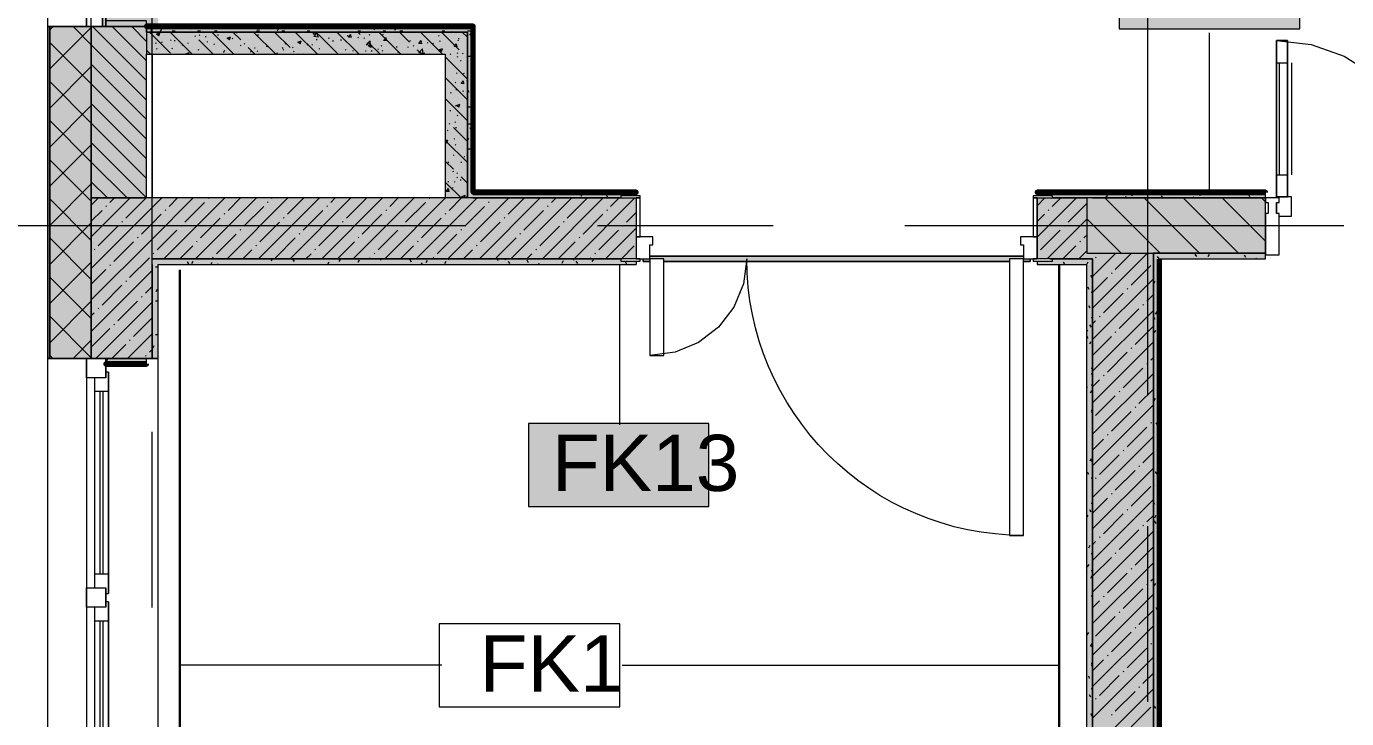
# Model space of a CAD drawing. Header units: millimetres. Extents: x -3817 to 677485, y -22715 to 103890.
# Drawn here: x 326948 to 331722, y 7937 to 10439 of the extents above; entities that cross this region are included whole.
import ezdxf

# ---------------------------------------------------------------- set-up
doc = ezdxf.new("R2010")
doc.units = ezdxf.units.MM
doc.layers.add('PDF _Геометрия', color=7, linetype='Continuous', true_color=0x1d1d1d)
doc.layers.add('PDF _Сплошная заливка', color=7, linetype='Continuous', true_color=0xffffff)
doc.layers.add('PDF _Текст', color=7, linetype='Continuous')
doc.styles.add('PDF GOST-Common', font='arial.ttf')

msp = doc.modelspace()

# ---------------------------------------------------------------- hatches: boundary and pattern name
at = {"layer": 'PDF _Сплошная заливка', "transparency": 33554559}
h = msp.add_hatch(color=256, dxfattribs=at)
h.paths.add_polyline_path([(327182.9, 1819), (327182.9, 7139), (327032.9, 7139), (327032.9, 1819)], flags=0)
h.paths.add_polyline_path([(327032.9, 9239), (327182.9, 9239), (327182.9, 10439), (327032.9, 10439), (327032.9, 9751.2)], flags=0)
h.paths.add_polyline_path([(327182.9, 12539), (327182.9, 13439), (327032.9, 13439), (327032.9, 12539)], flags=0)
h.paths.add_polyline_path([(327032.9, 15039), (327182.9, 15039), (327182.9, 17269), (327032.9, 17269), (327032.9, 16342.1)], flags=0)
h = msp.add_hatch(color=256, dxfattribs=at)
h.paths.add_polyline_path([(327382.9, 9819), (327382.9, 10439), (327182.9, 10439), (327182.9, 9819)], flags=0)
h.paths.add_polyline_path([(327382.9, 12539), (327382.9, 12819), (327182.9, 12819), (327182.9, 12539)], flags=0)
h.paths.add_polyline_path([(327382.9, 13319), (327382.9, 13439), (327182.9, 13439), (327182.9, 13319), (327240, 13319)], flags=0)
h.paths.add_polyline_path([(327182.9, 15039), (327382.9, 15039), (327382.9, 16619), (327182.9, 16619), (327182.9, 16342.1)], flags=0)
h = msp.add_hatch(color=256, dxfattribs=at)
h.paths.add_polyline_path([(327422.9, 10419), (327422.9, 10439), (327382.9, 10439), (327382.9, 10419)], flags=0)
h.paths.add_polyline_path([(327382.9, 12539), (327422.9, 12539), (327422.9, 12819), (327382.9, 12819), (327382.9, 12575.9)], flags=0)
at = {"layer": 'PDF _Сплошная заливка', "true_color": 0xeae6de, "transparency": 33554559}
msp.add_hatch(color=254, dxfattribs=at).paths.add_polyline_path([(327234.9, 10439), (327234.9, 10460), (327382.9, 10459), (327382.9, 10440), (327423.9, 10440), (327422.9, 12539), (327382.9, 12539), (327382.9, 12518), (327234.9, 12519), (327234.9, 12539), (327223.9, 12539), (327223.9, 12469), (327234.9, 12469), (327234.9, 12489), (327244.9, 12489), (327244.9, 11689), (327234.9, 11689), (327234.9, 11709), (327223.9, 11709), (327223.9, 11639), (327234.9, 11639), (327234.9, 11659), (327244.9, 11659), (327244.9, 10489), (327234.9, 10489), (327234.9, 10509), (327223.9, 10509), (327223.9, 10439)])
at = {"layer": 'PDF _Сплошная заливка', "transparency": 33554559}
for points in [[(328542.9, 10339), (328542.9, 10419), (327382.9, 10419), (327382.9, 10339), (328462.9, 10339)], [(328562.9, 10419), (328562.9, 10439), (327422.9, 10439), (327422.9, 10419), (328542.9, 10419)], [(330829.2, 1819), (331022.9, 1819), (331022.9, 9619), (330802.9, 9619), (330802.9, 1819), (330822.9, 1819)], [(330782.9, 2236.8), (330802.9, 2236.8), (330802.9, 9579), (330782.9, 9578), (330782.9, 3160.3)]]:
    msp.add_hatch(color=256, dxfattribs=at).paths.add_polyline_path(points)
h = msp.add_hatch(color=256, dxfattribs=at)
h.paths.add_polyline_path([(347052.9, 9819), (347302.9, 9819), (347302.9, 9839), (342508.2, 9839), (342508.2, 9819), (346262.4, 9819)], flags=0)
h.paths.add_polyline_path([(340863.2, 9819), (340863.2, 9839), (333072.9, 9839), (333072.9, 9819), (340052.9, 9819)], flags=0)
h.paths.add_polyline_path([(331427.9, 9819), (331427.9, 9839), (330602.9, 9839), (330602.9, 9827), (330657.9, 9827), (330657.9, 9819), (331022.9, 9819)], flags=0)
h.paths.add_polyline_path([(328562.9, 9819), (329097.9, 9819), (329097.9, 9827), (329152.9, 9827), (329152.9, 9839), (328562.9, 9839)], flags=0)
h = msp.add_hatch(color=256, dxfattribs=at)
h.paths.add_polyline_path([(327182.9, 1819), (327402.9, 1819), (327402.9, 7139), (327182.9, 7139), (327182.9, 3160.3)], flags=0)
h.paths.add_polyline_path([(327402.9, 9239), (327402.9, 9819), (327182.9, 9819), (327182.9, 9239)], flags=0)
h = msp.add_hatch(color=256, dxfattribs=at)
h.paths.add_polyline_path([(329152.9, 9599), (329152.9, 9819), (327402.9, 9819), (327402.9, 9599), (329097.9, 9599)], flags=0)
h.paths.add_polyline_path([(330602.9, 9599), (330802.9, 9599), (330802.9, 9619), (330781.9, 9619), (330781.9, 9819), (330602.9, 9819), (330602.9, 9649)], flags=0)
h = msp.add_hatch(color=256, dxfattribs=at)
h.paths.add_polyline_path([(343952.9, 9619), (343952.9, 9819), (342508.2, 9819), (342508.2, 9619), (343578.4, 9619)], flags=0)
h.paths.add_polyline_path([(330802.9, 9619), (331427.9, 9619), (331427.9, 9819), (330781.9, 9819), (330781.9, 9619)], flags=0)
h.paths.add_polyline_path([(333072.9, 9619), (334952.9, 9619), (334952.9, 9819), (333072.9, 9819)], flags=0)
h.paths.add_polyline_path([(336152.9, 9619), (339452.9, 9619), (339452.9, 9819), (338752.9, 9819), (338752.9, 9749), (337952.9, 9749), (337952.9, 9819), (335552.9, 9819), (335552.9, 9619), (335952.9, 9619)], flags=0)
h.paths.add_polyline_path([(340863.2, 9619), (340863.2, 9819), (340052.9, 9819), (340052.9, 9619), (340223.3, 9619)], flags=0)
h = msp.add_hatch(color=256, dxfattribs=at)
h.paths.add_polyline_path([(330782.9, 9579), (330802.9, 9579), (330802.9, 9599), (330657.9, 9597.9), (330657.9, 9591), (330602.9, 9591), (330602.9, 9579), (330781.9, 9579)], flags=0)
h.paths.add_polyline_path([(327402.9, 9579), (329152.9, 9579), (329152.9, 9591), (329097.9, 9591), (329097.9, 9599), (327402.9, 9599)], flags=0)
at = {"layer": 'PDF _Сплошная заливка', "true_color": 0x494949, "transparency": 33554559}
h = msp.add_hatch(color=251, dxfattribs=at)
h.paths.add_polyline_path([(330502.9, 9589), (330502.9, 9599), (330552.9, 9599), (330552.9, 9609), (329202.9, 9609), (329202.9, 9599), (329252.9, 9599), (329252.9, 9589), (330158.2, 9589)], flags=0)
h.paths.add_polyline_path([(330577.9, 9589), (330577.9, 9599), (330552.9, 9599), (330552.9, 9589)], flags=0)
h.paths.add_polyline_path([(329202.9, 9589), (329202.9, 9599), (329177.9, 9599), (329177.9, 9589)], flags=0)
at = {"layer": 'PDF _Сплошная заливка', "transparency": 33554559}
h = msp.add_hatch(color=256, dxfattribs=at)
h.paths.add_polyline_path([(331427.9, 9599), (331427.9, 9619), (331022.9, 9619), (331022.9, 9599), (331042.9, 9599)], flags=0)
h.paths.add_polyline_path([(334932.9, 9599), (334932.9, 9619), (333072.9, 9619), (333072.9, 9599), (334931.9, 9599)], flags=0)
h = msp.add_hatch(color=256, dxfattribs=at)
h.paths.add_polyline_path([(327402.9, 2039), (327412.9, 2039), (327412.9, 7139), (327402.9, 7139), (327402.9, 2059)], flags=0)
h.paths.add_polyline_path([(327412.9, 9239), (327422.9, 9239), (327422.9, 9578), (327402.9, 9579), (327402.9, 9239)], flags=0)

# ---------------------------------------------------------------- linework, layer by layer
at = {"layer": 'PDF _Геометрия', "color": 9, "lineweight": 9, "true_color": 0xc0c0c0}
for points in [[(327182.9, 12539), (327024.9, 12539), (327024.9, 10439), (327182.9, 10439), (327182.9, 12539), (327024.9, 12539), (327024.9, 13439), (327182.9, 13439), (327024.9, 13439), (327024.9, 15039), (327182.9, 15039), (327024.9, 15039), (327024.9, 17277), (327029.9, 17277), (327182.9, 17277), (331352.9, 17277), (331352.9, 17272), (331352.9, 17119), (331347.9, 17119), (331344.9, 17119), (327182.9, 17119), (327182.9, 17009)], [(328562.9, 10419), (328562.9, 10439), (327422.9, 10439), (327382.9, 10439), (327182.9, 10439), (327024.9, 10439), (327024.9, 9239), (327182.9, 9239), (327402.9, 9239), (327382.9, 9239)], [(327402.9, 10339), (327402.9, 9819)], [(329152.9, 9827), (329152.9, 9839), (328562.9, 9839)], [(331427.9, 9599), (331427.9, 9619), (331427.9, 9819), (331427.9, 9839), (330602.9, 9839), (330602.9, 9827)], [(329152.9, 9819), (329152.9, 9599)], [(330602.9, 9819), (330602.9, 9599)], [(327234.9, 9239), (327182.9, 9239), (327024.9, 9239), (327024.9, 7139), (327182.9, 7139), (327024.9, 7139), (327024.9, 1819), (327024.9, 1666), (327024.9, 1661), (331022.9, 1661), (331022.9, 1819), (330802.9, 1819), (327402.9, 1819), (327182.9, 1819), (331022.9, 1819), (331022.9, 9619), (331022.9, 9599), (331022.9, 2059), (331042.9, 2059)], [(327422.9, 9578), (327422.9, 9239), (327422.9, 7139), (327422.9, 2039), (327412.9, 2039), (327402.9, 2039)], [(329152.9, 9591), (329152.9, 9579)], [(330602.9, 9591), (330602.9, 9579)], [(330782.9, 2060), (330782.9, 2236.8), (330782.9, 9578)]]:
    msp.add_lwpolyline(points, dxfattribs=at)
at = {"layer": 'PDF _Геометрия', "color": 253, "lineweight": 9, "true_color": 0xaaaaaa}
for points in [[(327164.9, 12539), (327164.9, 10439)], [(327402.9, 9449.6), (327402.9, 11037.1)], [(331002.9, 9108.7), (331002.9, 10696.2)], [(331467.9, 10308), (331507.9, 10308)], [(331477.9, 10308), (331477.9, 9903)], [(331521.9, 10308), (331521.9, 9903)], [(331467.9, 9903), (331507.9, 9903)], [(331477.9, 9753), (331522.9, 9753), (331522.9, 9823), (331467.9, 9823), (331467.9, 9820)], [(331467.9, 9803), (331467.9, 9763)], [(324847.9, 9719), (327347.9, 9719), (328536.6, 9719)], [(329012.9, 9719), (329647.9, 9719)], [(330124.1, 9719), (331711.6, 9719)], [(327164.9, 9239), (327164.9, 7139)], [(327234.9, 9169), (327234.9, 9239)], [(327214.9, 8459), (327214.9, 9119)], [(327224.9, 9119), (327224.9, 8459)], [(327402.9, 8338.4), (327402.9, 8973.4)], [(331002.9, 7997.4), (331002.9, 8632.4)], [(327234.9, 8339), (327234.9, 8409)], [(327214.9, 7259), (327214.9, 8289)], [(327224.9, 8289), (327224.9, 7259)]]:
    msp.add_lwpolyline(points, dxfattribs=at)
for points in [[(331467.9, 9823), (331467.9, 10388), (331593.6, 10373.8), (331713, 10332.1), (331820.2, 10264.7), (331909.6, 10175.3), (331976.9, 10068.1), (332018.7, 9948.7), (332032.9, 9823, -0.414212), (333032.9, 10823), (333032.9, 9823)], [(330552.9, 8599, -0.414213), (329552.9, 9599), (329541, 9508.4), (329506, 9424), (329450.4, 9351.5), (329377.9, 9295.9), (329293.5, 9260.9), (329202.9, 9249)]]:
    msp.add_lwpolyline(points, format="xyb", dxfattribs=at)
at = {"layer": 'PDF _Геометрия', "color": 7, "lineweight": 9}
for points in [[(331552.9, 10730.1), (330899.7, 10730.1), (330899.7, 10430.1), (331552.9, 10430.1)], [(327182.9, 10439), (327182.9, 9819), (327382.9, 9819), (327182.9, 9819), (327182.9, 9239), (327182.9, 9819)], [(331427.9, 9819), (331022.9, 9819)], [(329202.9, 9609), (330552.9, 9609)], [(330802.9, 9387), (330802.9, 9579), (330802.9, 9599), (330782.9, 9599), (330781.9, 9599), (330650.3, 9599), (330781.9, 9599), (330782.9, 9599), (330802.9, 9599), (330802.9, 9579), (330802.9, 9387), (330802.9, 2236.8)], [(329177.9, 9589), (329202.9, 9589)], [(329252.9, 9589), (330502.9, 9589)], [(330552.9, 9589), (330577.9, 9589)], [(329416.2, 9003.1), (328763.1, 9003.1), (328763.1, 8703.1), (329416.2, 8703.1)], [(329094.3, 8279), (328441.2, 8279), (328441.2, 7979), (329094.3, 7979)]]:
    msp.add_lwpolyline(points, close=True, dxfattribs=at)
at = {"layer": 'PDF _Геометрия', "color": 253, "lineweight": 13, "true_color": 0xaaaaaa}
for points in [[(327164.9, 10509), (327234.9, 10509), (327234.9, 10439), (327164.9, 10439)], [(329167.9, 9827), (329097.9, 9827), (329097.9, 9819), (329167.9, 9819)], [(329167.9, 9819), (329152.9, 9819), (329152.9, 9679), (329167.9, 9679)], [(330587.9, 9827), (330587.9, 9819), (330657.9, 9819), (330657.9, 9827)], [(330587.9, 9819), (330587.9, 9679), (330602.9, 9679), (330602.9, 9819)], [(329202.9, 9599), (329202.9, 9649), (329212.9, 9649), (329212.9, 9679), (329152.9, 9679), (329152.9, 9599)], [(330552.9, 9599), (330602.9, 9599), (330602.9, 9679), (330542.9, 9679), (330542.9, 9649), (330552.9, 9649)], [(329167.9, 9599), (329097.9, 9599), (329097.9, 9591), (329167.9, 9591)], [(329202.9, 9249), (329252.9, 9249), (329252.9, 9599), (329202.9, 9599)], [(330552.9, 8599), (330552.9, 9599), (330502.9, 9599), (330502.9, 8599)], [(330587.9, 9599), (330587.9, 9591), (330657.9, 9591), (330657.9, 9599)], [(327164.9, 9239), (327234.9, 9239), (327234.9, 9169), (327164.9, 9169)], [(327244.9, 8389), (327244.9, 9189), (327234.9, 9189), (327234.9, 9169), (327194.9, 9169), (327194.9, 8409), (327234.9, 8409), (327234.9, 8389)], [(327164.9, 8409), (327234.9, 8409), (327234.9, 8339), (327164.9, 8339)], [(327244.9, 7189), (327244.9, 8359), (327234.9, 8359), (327234.9, 8339), (327194.9, 8339), (327194.9, 7209), (327234.9, 7209), (327234.9, 7189)]]:
    msp.add_lwpolyline(points, close=True, dxfattribs=at)
at = {"layer": 'PDF _Геометрия', "color": 8, "lineweight": 9, "true_color": 0x808080}
msp.add_lwpolyline([(327223.9, 10439), (327223.9, 10509), (327223.9, 10439), (327234.9, 10439)], dxfattribs=at)
at = {"layer": 'PDF _Геометрия', "color": 9, "lineweight": 9, "true_color": 0xc0bcb4}
msp.add_lwpolyline([(327234.9, 10439), (327234.9, 10509)], dxfattribs=at)
at = {"layer": 'PDF _Геометрия', "color": 9, "lineweight": 9, "true_color": 0xc0c0c0}
for points in [[(327382.9, 10459), (327234.9, 10459), (327234.9, 10439), (327382.9, 10439)], [(328542.9, 9819), (328542.9, 10339), (328542.9, 10419)], [(328462.9, 9819), (327402.9, 9819), (327382.9, 9819), (327382.9, 10339), (328462.9, 10339)], [(331022.9, 9819), (330802.9, 9819)], [(327382.9, 9239), (327234.9, 9239), (327234.9, 9219), (327382.9, 9219)], [(327422.9, 9239), (327402.9, 9239)]]:
    msp.add_lwpolyline(points, close=True, dxfattribs=at)
at = {"layer": 'PDF _Геометрия', "color": 7, "lineweight": 9}
for points in [[(327029.9, 10439), (327029.9, 9239)], [(327032.9, 10439), (327032.9, 9239)], [(327382.9, 10419), (327382.9, 10439), (327382.9, 10419), (327422.9, 10419), (328542.9, 10419), (327422.9, 10419), (327382.9, 10419), (327382.9, 10339)], [(328562.9, 9840), (328562.9, 10419)], [(331226.3, 9839.5), (331226.3, 10416.2)], [(328562.9, 9819), (329097.9, 9819), (328562.9, 9819), (328542.9, 9819), (328462.9, 9819)], [(330802.9, 9819), (330657.9, 9819), (330781.9, 9819), (330781.9, 9619), (330802.9, 9619), (331022.9, 9619), (331427.9, 9619), (331022.9, 9619)], [(327402.9, 9579), (327402.9, 9239), (327402.9, 9579), (327402.9, 9599), (329097.9, 9599), (327402.9, 9599)], [(329177.9, 9589), (329177.9, 9599), (329177.9, 9589)], [(330577.9, 9589), (330577.9, 9599), (330577.9, 9589)], [(331042.9, 9599), (331427.9, 9599)], [(331042.9, 9598), (331042.9, 2059)], [(327422.9, 9579), (329152.9, 9579)], [(329094.3, 8999), (329094.3, 9578)], [(330602.9, 9579), (330650.3, 9579), (330781.9, 9579), (330782.9, 9579), (330782.9, 9578)], [(328449.8, 8130), (327502.9, 8130)], [(329102.9, 8130), (330681.9, 8130)]]:
    msp.add_lwpolyline(points, dxfattribs=at)
at = {"layer": 'PDF _Геометрия', "lineweight": 9}
for points in [[(327032.9, 10427.1), (327044.8, 10439)], [(327032.9, 10285.7), (327182.9, 10435.7)], [(327382.9, 10172.9), (327182.9, 10372.9), (327116.8, 10439)], [(327382.9, 10243.6), (327187.5, 10439)], [(327382.9, 10314.3), (327258.2, 10439)], [(327382.9, 10385), (327328.9, 10439)], [(327382.9, 10031.4), (327182.9, 10231.4), (327032.9, 10381.4)], [(327032.9, 10144.3), (327182.9, 10294.3)], [(327382.9, 10102.2), (327182.9, 10302.2)], [(327382.9, 9890), (327182.9, 10090), (327032.9, 10240)], [(327032.9, 10002.9), (327182.9, 10152.9)], [(327382.9, 9960.7), (327182.9, 10160.7)], [(327312.5, 9819), (327182.9, 9948.6), (327032.9, 10098.6)], [(327032.9, 9861.4), (327182.9, 10011.4)], [(327382.9, 9819.3), (327182.9, 10019.3)], [(327182.9, 9807.2), (327032.9, 9957.2)], [(327032.9, 9720), (327182.9, 9870)], [(327241.8, 9819), (327182.9, 9877.9)], [(327182.9, 9665.8), (327032.9, 9815.8)], [(327182.9, 9792.5), (327209.4, 9819)], [(327182.9, 9678.4), (327323.5, 9819)], [(327182.9, 9564.4), (327402.9, 9784.4), (327437.5, 9819)], [(327182.9, 9450.3), (327402.9, 9670.3), (327551.6, 9819)], [(327235.9, 9788.4), (327238.2, 9790.8)], [(327250.1, 9802.7), (327266.5, 9819)], [(327307.1, 9745.6), (327378.4, 9816.9)], [(327445.6, 9599), (327665.6, 9819)], [(327464, 9788.4), (327494.6, 9819)], [(327521, 9731.4), (327592.3, 9802.7)], [(327559.7, 9599), (327779.7, 9819)], [(327606.5, 9816.9), (327608.6, 9819)], [(327673.7, 9599), (327893.7, 9819)], [(327677.8, 9774.1), (327722.7, 9819)], [(327734.8, 9717.1), (327806.1, 9788.4)], [(327787.8, 9599), (328007.8, 9819)], [(327820.4, 9802.7), (327822.7, 9805)], [(327834.6, 9816.9), (327836.7, 9819)], [(327891.7, 9759.9), (327950.8, 9819)], [(327901.8, 9599), (328121.8, 9819)], [(328015.9, 9599), (328235.9, 9819)], [(328034.2, 9788.4), (328036.6, 9790.8)], [(328048.5, 9802.7), (328064.8, 9819)], [(328105.5, 9745.6), (328176.8, 9816.9)], [(328129.9, 9599), (328349.9, 9819)], [(328244, 9599), (328464, 9819)], [(328262.3, 9788.4), (328292.9, 9819)], [(328319.3, 9731.4), (328390.6, 9802.7)], [(328358, 9599), (328578, 9819)], [(328404.9, 9816.9), (328407, 9819)], [(328472.1, 9599), (328692.1, 9819)], [(328476.2, 9774.1), (328521, 9819)], [(328533.2, 9717.1), (328604.5, 9788.4)], [(328586.1, 9599), (328806.1, 9819)], [(328618.7, 9802.7), (328621.1, 9805)], [(328633, 9816.9), (328635.1, 9819)], [(328690, 9759.9), (328749.1, 9819)], [(328700.2, 9599), (328920.2, 9819)], [(328814.2, 9599), (329034.2, 9819)], [(328832.6, 9788.4), (328834.9, 9790.8)], [(328846.8, 9802.7), (328863.2, 9819)], [(328903.8, 9745.6), (328975.1, 9816.9)], [(328928.3, 9599), (329148.3, 9819)], [(329060.7, 9788.4), (329091.3, 9819)], [(330602.9, 9791), (330630.9, 9819)], [(330602.9, 9676.9), (330745, 9819)], [(330657.3, 9788.4), (330687.9, 9819)], [(330714.4, 9731.4), (330781.9, 9798.9)], [(331048, 9619), (330848, 9819)], [(331189.4, 9619), (330989.4, 9819)], [(331330.9, 9619), (331130.9, 9819)], [(331427.9, 9663.4), (331272.3, 9819)], [(331427.9, 9804.8), (331413.7, 9819)], [(327182.9, 9735.4), (327221.6, 9774.1)], [(327364.2, 9688.6), (327402.9, 9727.3), (327435.5, 9759.9)], [(327449.7, 9774.1), (327452.1, 9776.5)], [(327578, 9674.4), (327649.3, 9745.6)], [(327663.6, 9759.9), (327665.9, 9762.3)], [(327877.4, 9745.6), (327879.8, 9748)], [(327948.7, 9702.9), (328020, 9774.1)], [(328162.5, 9688.6), (328233.8, 9759.9)], [(328248.1, 9774.1), (328250.4, 9776.5)], [(328376.4, 9674.4), (328447.6, 9745.6)], [(328461.9, 9759.9), (328464.3, 9762.3)], [(328675.7, 9745.6), (328678.1, 9748)], [(328747, 9702.9), (328818.3, 9774.1)], [(328960.9, 9688.6), (329032.1, 9759.9)], [(329046.4, 9774.1), (329048.8, 9776.5)], [(329117.7, 9731.4), (329152.9, 9766.6)], [(330602.9, 9733.9), (330628.8, 9759.9)], [(330639, 9599), (330781.9, 9741.9)], [(330643.1, 9774.1), (330645.5, 9776.5)], [(330906.6, 9619), (330781.9, 9743.7)], [(327032.9, 9578.6), (327182.9, 9728.6)], [(327207.4, 9645.8), (327278.6, 9717.1)], [(327292.9, 9731.4), (327295.3, 9733.7)], [(327421.2, 9631.6), (327492.5, 9702.9)], [(327506.7, 9717.1), (327509.1, 9719.5)], [(327720.6, 9702.9), (327722.9, 9705.2)], [(327791.9, 9660.1), (327863.1, 9731.4)], [(327934.4, 9688.6), (327936.8, 9691)], [(328005.7, 9645.8), (328077, 9717.1)], [(328091.2, 9731.4), (328093.6, 9733.7)], [(328219.5, 9631.6), (328290.8, 9702.9)], [(328305.1, 9717.1), (328307.5, 9719.5)], [(328518.9, 9702.9), (328521.3, 9705.2)], [(328590.2, 9660.1), (328661.5, 9731.4)], [(328732.8, 9688.6), (328735.1, 9691)], [(328804, 9645.8), (328875.3, 9717.1)], [(328889.6, 9731.4), (328892, 9733.7)], [(329017.9, 9631.6), (329089.2, 9702.9)], [(329042.3, 9599), (329152.9, 9709.6)], [(329103.4, 9717.1), (329105.8, 9719.5)], [(330614.6, 9631.6), (330685.9, 9702.9)], [(330700.1, 9717.1), (330702.5, 9719.5)], [(327182.9, 9524.3), (327032.9, 9674.3)], [(327264.4, 9588.8), (327335.7, 9660.1)], [(327349.9, 9674.4), (327352.3, 9676.7)], [(327502.7, 9599), (327549.5, 9645.8)], [(327563.8, 9660.1), (327566.1, 9662.5)], [(327635, 9617.3), (327706.3, 9688.6)], [(327777.6, 9645.8), (327780, 9648.2)], [(327848.9, 9603.1), (327920.2, 9674.4)], [(328072.9, 9599), (328134, 9660.1)], [(328148.3, 9674.4), (328150.6, 9676.7)], [(328301, 9599), (328347.8, 9645.8)], [(328362.1, 9660.1), (328364.5, 9662.5)], [(328433.4, 9617.3), (328504.7, 9688.6)], [(328575.9, 9645.8), (328578.3, 9648.2)], [(328647.2, 9603.1), (328718.5, 9674.4)], [(328871.3, 9599), (328932.3, 9660.1)], [(328946.6, 9674.4), (328949, 9676.7)], [(329099.4, 9599), (329146.2, 9645.8)], [(330696, 9599), (330742.9, 9645.8)], [(330757.1, 9660.1), (330759.5, 9662.5)], [(330771.4, 9674.4), (330781.9, 9684.9)], [(327193.1, 9631.6), (327195.5, 9634)], [(327321.4, 9531.8), (327392.7, 9603.1)], [(327406.9, 9617.3), (327409.3, 9619.7)], [(327620.8, 9603.1), (327623.2, 9605.4)], [(327730.8, 9599), (327763.3, 9631.6)], [(327958.9, 9599), (327977.2, 9617.3)], [(327991.4, 9631.6), (327993.8, 9634)], [(328187, 9599), (328191, 9603.1)], [(328205.3, 9617.3), (328207.7, 9619.7)], [(328419.1, 9603.1), (328421.5, 9605.4)], [(328529.1, 9599), (328561.7, 9631.6)], [(328757.2, 9599), (328775.5, 9617.3)], [(328789.8, 9631.6), (328792.2, 9634)], [(328985.3, 9599), (328989.4, 9603.1)], [(329003.6, 9617.3), (329006, 9619.7)], [(330753.1, 9599), (330781.9, 9627.8)], [(330802.9, 9534.8), (330887.1, 9619)], [(330802.9, 9420.7), (331001.2, 9619)], [(330814.2, 9603.1), (330816.5, 9605.4)], [(330828.4, 9617.3), (330830.1, 9619)], [(330885.4, 9560.3), (330944.1, 9619)], [(327032.9, 9437.2), (327182.9, 9587.2)], [(327182.9, 9507.3), (327235.9, 9560.3)], [(327182.9, 9336.3), (327402.9, 9556.3)], [(327250.1, 9574.6), (327252.5, 9576.9)], [(330871.2, 9546), (330873.6, 9548.4)], [(330942.5, 9503.3), (331013.7, 9574.6)], [(327182.9, 9382.9), (327032.9, 9532.9)], [(327221.6, 9432), (327292.9, 9503.3)], [(327307.1, 9517.5), (327309.5, 9519.9)], [(330802.9, 9477.8), (330856.9, 9531.8)], [(330802.9, 9306.7), (331022.9, 9526.7)], [(327364.2, 9460.5), (327366.5, 9462.9)], [(327378.4, 9474.8), (327402.9, 9499.2)], [(330842.7, 9403.5), (330914, 9474.8)], [(330928.2, 9489), (330930.6, 9491.4)], [(330999.5, 9446.3), (331022.9, 9469.7)], [(327032.9, 9295.8), (327182.9, 9445.8)], [(327199.7, 9239), (327402.9, 9442.2)], [(327207.4, 9417.7), (327209.7, 9420.1)], [(327278.6, 9375), (327349.9, 9446.3)], [(330802.9, 9192.6), (331022.9, 9412.6)], [(330899.7, 9346.5), (330971, 9417.7)], [(330985.2, 9432), (330987.6, 9434.4)], [(327182.9, 9241.5), (327032.9, 9391.5)], [(327182.9, 9393.3), (327193.1, 9403.5)], [(327264.4, 9360.7), (327266.8, 9363.1)], [(327335.7, 9317.9), (327402.9, 9385.2)], [(330802.9, 9363.7), (330814.2, 9375)], [(330828.4, 9389.2), (330830.8, 9391.6)], [(327182.9, 9279.2), (327250.1, 9346.5)], [(327313.7, 9239), (327402.9, 9328.2)], [(330802.9, 9249.7), (330871.2, 9317.9)], [(330885.4, 9332.2), (330887.8, 9334.6)], [(330956.7, 9289.4), (331022.9, 9355.6)], [(327117.6, 9239), (327182.9, 9304.3)], [(327256.7, 9239), (327307.1, 9289.4)], [(327321.4, 9303.7), (327323.8, 9306.1)], [(327392.7, 9260.9), (327402.9, 9271.1)], [(330802.9, 9078.6), (331022.9, 9298.6)], [(330856.9, 9189.6), (330928.2, 9260.9)], [(330942.5, 9275.2), (330944.8, 9277.6)], [(327044, 9239), (327032.9, 9250.1)], [(327378.4, 9246.7), (327380.8, 9249)], [(330999.5, 9218.2), (331001.9, 9220.5)], [(331013.7, 9232.4), (331022.9, 9241.6)], [(330802.9, 8964.5), (331022.9, 9184.5)], [(330842.7, 9175.4), (330845, 9177.8)], [(330914, 9132.6), (330985.2, 9203.9)], [(330802.9, 9135.6), (330828.4, 9161.1)], [(330899.7, 9118.4), (330902.1, 9120.7)], [(330971, 9075.6), (331022.9, 9127.5)], [(330802.9, 8850.5), (331022.9, 9070.5)], [(330814.2, 9032.8), (330885.4, 9104.1)], [(330871.2, 8975.8), (330942.5, 9047.1)], [(330956.7, 9061.3), (330959.1, 9063.7)], [(330928.2, 8918.8), (330999.5, 8990.1)], [(331013.7, 9004.3), (331016.1, 9006.7)], [(330802.9, 8736.4), (331022.9, 8956.4)], [(330802.9, 8907.5), (330842.7, 8947.3)], [(330856.9, 8961.5), (330859.3, 8963.9)], [(330828.4, 8819), (330899.7, 8890.3)], [(330914, 8904.5), (330916.3, 8906.9)], [(330985.2, 8861.8), (331022.9, 8899.4)], [(330802.9, 8622.4), (331022.9, 8842.4)], [(330885.4, 8762), (330956.7, 8833.2)], [(330971, 8847.5), (330973.4, 8849.9)], [(330814.2, 8804.7), (330816.5, 8807.1)], [(330871.2, 8747.7), (330873.6, 8750.1)], [(330942.5, 8704.9), (331013.7, 8776.2)], [(330802.9, 8679.4), (330856.9, 8733.4)], [(330802.9, 8508.3), (331022.9, 8728.3)], [(330928.2, 8690.7), (330930.6, 8693)], [(330842.7, 8605.1), (330914, 8676.4)], [(330999.5, 8647.9), (331022.9, 8671.3)], [(330802.9, 8394.3), (331022.9, 8614.3)], [(330828.4, 8590.9), (330830.8, 8593.3)], [(330899.7, 8548.1), (330971, 8619.4)], [(330985.2, 8633.7), (330987.6, 8636)], [(330802.9, 8565.4), (330814.2, 8576.6)], [(330956.7, 8491.1), (331022.9, 8557.3)], [(330802.9, 8451.3), (330871.2, 8519.6)], [(330802.9, 8280.2), (331022.9, 8500.2)], [(330885.4, 8533.9), (330887.8, 8536.2)], [(330856.9, 8391.3), (330928.2, 8462.6)], [(330942.5, 8476.8), (330944.8, 8479.2)], [(330914, 8334.3), (330985.2, 8405.6)], [(330999.5, 8419.8), (331001.9, 8422.2)], [(331013.7, 8434.1), (331022.9, 8443.2)], [(330802.9, 8166.2), (331022.9, 8386.2)], [(330802.9, 8337.3), (330828.4, 8362.8)], [(330842.7, 8377), (330845, 8379.4)], [(330899.7, 8320), (330902.1, 8322.4)], [(330971, 8277.3), (331022.9, 8329.2)], [(330802.9, 8052.1), (331022.9, 8272.1)], [(330814.2, 8234.5), (330885.4, 8305.8)], [(330956.7, 8263), (330959.1, 8265.4)], [(330871.2, 8177.5), (330942.5, 8248.7)], [(330856.9, 8163.2), (330859.3, 8165.6)], [(330928.2, 8120.4), (330999.5, 8191.7)], [(331013.7, 8206), (331016.1, 8208.3)], [(330802.9, 7938.1), (331022.9, 8158.1)], [(330802.9, 8109.2), (330842.7, 8148.9)], [(330828.4, 8020.6), (330899.7, 8091.9)], [(330914, 8106.2), (330916.3, 8108.5)], [(330985.2, 8063.4), (331022.9, 8101.1)], [(330802.9, 7824), (331022.9, 8044)], [(330885.4, 7963.6), (330956.7, 8034.9)], [(330971, 8049.2), (330973.4, 8051.5)], [(330814.2, 8006.4), (330816.5, 8008.8)], [(330942.5, 7906.6), (331013.7, 7977.9)], [(330871.2, 7949.4), (330873.6, 7951.7)]]:
    msp.add_lwpolyline(points, dxfattribs=at)
at = {"layer": 'PDF _Геометрия', "color": 9, "lineweight": 9, "true_color": 0xcbc7bf}
msp.add_lwpolyline([(327182.9, 10439), (327234.9, 10439)], dxfattribs=at)
at = {"layer": 'PDF _Геометрия', "color": 253, "lineweight": 9, "true_color": 0xaba79f}
msp.add_lwpolyline([(327234.9, 10439), (327223.9, 10439)], dxfattribs=at)
at = {"layer": 'PDF _Геометрия', "color": 231, "lineweight": 70, "true_color": 0xff80c0}
for points in [[(328562.9, 9839), (329152.9, 9839), (329152.9, 9840), (328563.9, 9840), (328563.9, 10439), (328563.9, 10440), (327382.9, 10440), (327382.9, 10439), (328562.9, 10439), (328562.9, 10419)], [(331043.9, 9598), (331043.9, 2059), (331042.9, 2059)]]:
    msp.add_lwpolyline(points, dxfattribs=at)
at = {"layer": 'PDF _Геометрия', "color": 252, "lineweight": 9, "true_color": 0x878787}
for points in [[(327468.9, 10342.5), (327393.5, 10417.9)], [(327426.9, 10405.3), (327418.1, 10411.3), (327430.5, 10416.1)], [(327420.6, 10416.3), (327423.2, 10418.3)], [(327426.9, 10405.3), (327430.5, 10416.1)], [(327547.8, 10339), (327467.8, 10419)], [(327544.3, 10417.9), (327543.3, 10419)], [(327573.3, 10408.9), (327575.7, 10406.6)], [(327698.6, 10339), (327618.6, 10419)], [(327639.4, 10408.5), (327642.7, 10408.9)], [(327722.9, 10390.3), (327694.1, 10419)], [(327706.8, 10417.3), (327710.1, 10417.8)], [(327849.5, 10339), (327769.5, 10419)], [(327784.2, 10407.7), (327786.9, 10409.7)], [(327901.4, 10362.6), (327845, 10419)], [(328000.4, 10339), (327920.4, 10419)], [(327995.5, 10410.3), (327984.9, 10411.3), (327991.4, 10419)], [(328002.9, 10400.2), (327987.1, 10402.7), (328000.9, 10417.1)], [(327995.5, 10410.3), (327993.9, 10419)], [(328002.9, 10400.2), (328000.9, 10417.1)], [(328075.9, 10339), (328004.5, 10410.4)], [(328151.2, 10339), (328071.2, 10419)], [(328108.3, 10406.2), (328111.6, 10406.7)], [(328123, 10399.2), (328112.4, 10400.1), (328121, 10410.3)], [(328123, 10399.2), (328121, 10410.3)], [(328155.4, 10410.4), (328146.7, 10419)], [(328188.1, 10409.6), (328190.5, 10407.4)], [(328302.1, 10339), (328222.1, 10419)], [(328236.6, 10409.6), (328239.3, 10411.7)], [(328333.9, 10382.7), (328297.6, 10419)], [(328453, 10339), (328373, 10419)], [(328512.4, 10355.1), (328448.5, 10419)], [(328542.9, 10400), (328523.9, 10419)], [(327415.3, 10379), (327418.6, 10379.4)], [(327418.4, 10357.1), (327421.1, 10359.2)], [(327435.9, 10384), (327438.7, 10382.2)], [(327469.6, 10391.1), (327472.1, 10388.8)], [(327473.4, 10360.1), (327476.2, 10358.3)], [(327482.6, 10387.8), (327485.9, 10388.3)], [(327510.8, 10370.4), (327513.4, 10372.5)], [(327530.8, 10380), (327533.6, 10378.2)], [(327559.4, 10402.8), (327556.9, 10405.3)], [(327623.3, 10339), (327572, 10390.3)], [(327594.9, 10402.6), (327598.2, 10403)], [(327602.1, 10383), (327604.7, 10385)], [(327625.7, 10376), (327628.5, 10374.2)], [(327682.4, 10391.1), (327673.6, 10397), (327686, 10401.8)], [(327682.4, 10391.1), (327686, 10401.8)], [(327691.9, 10394.3), (327694.5, 10396.4)], [(327720.6, 10372), (327723.5, 10370.2)], [(327738, 10375.2), (327735.4, 10377.7)], [(327774.1, 10339), (327750.5, 10362.6)], [(327772.3, 10362), (327775.6, 10362.4)], [(327815.5, 10368), (327818.4, 10366.2)], [(327816.8, 10367.9), (327820.1, 10368.3)], [(327873.3, 10361), (327876, 10363)], [(327884.1, 10376.7), (327887.5, 10377.2)], [(327910.5, 10364), (327913.3, 10362.2)], [(327937.9, 10376.8), (327929.1, 10382.8), (327941.6, 10387.6)], [(327938, 10376.8), (327941.6, 10387.6)], [(327963.2, 10372.4), (327965.8, 10374.4)], [(327980.7, 10374), (327983.2, 10371.8)], [(327996.4, 10391.5), (327999.7, 10391.9)], [(328005.4, 10360), (328008.2, 10358.2)], [(328040.9, 10397.4), (328044.3, 10397.8)], [(328055.5, 10385.7), (328058.2, 10387.8)], [(328084.4, 10391.8), (328086.9, 10389.6)], [(328146.8, 10398.2), (328149.4, 10400.3)], [(328170.4, 10395.3), (328167.9, 10397.8)], [(328192.6, 10370.8), (328176.8, 10373.3), (328190.7, 10387.7)], [(328226.7, 10339), (328183, 10382.7)], [(328193.5, 10362.6), (328184.6, 10368.6), (328197.1, 10373.3)], [(328192.6, 10370.8), (328190.7, 10387.7)], [(328193.5, 10362.6), (328197.1, 10373.3)], [(328230.7, 10370.6), (328233.2, 10368.3)], [(328250.5, 10388), (328239.9, 10388.9), (328248.5, 10399.2)], [(328250.6, 10388), (328248.5, 10399.2)], [(328285.6, 10365.6), (328289, 10366)], [(328326.8, 10363.8), (328329.4, 10365.8)], [(328334.4, 10388.4), (328336.8, 10386.1)], [(328349, 10367.6), (328346.5, 10370.1)], [(328378.1, 10376.9), (328367.4, 10377.8), (328376, 10388)], [(328378.1, 10376.9), (328376, 10388)], [(328397.9, 10380.4), (328401.2, 10380.8)], [(328418.1, 10376.3), (328420.7, 10378.3)], [(328438.1, 10406.2), (328440.5, 10403.9)], [(328449, 10348.4), (328440.1, 10354.3), (328452.6, 10359.1)], [(328442.4, 10386.3), (328445.8, 10386.7)], [(328449, 10348.4), (328452.6, 10359.1)], [(328505.6, 10365.7), (328495, 10366.6), (328503.5, 10376.8)], [(328505.6, 10365.7), (328503.6, 10376.8)], [(328507.9, 10387.7), (328510.5, 10389.7)], [(328509.8, 10395.1), (328513.1, 10395.6)], [(327396.9, 10339), (327382.9, 10353)], [(327525.2, 10339), (327524.2, 10339.7), (327536.6, 10344.5)], [(327534.8, 10339), (327536.6, 10344.5)], [(327568.3, 10356.1), (327571.1, 10354.3)], [(327660, 10347.2), (327663.3, 10347.6)], [(327663.2, 10352.1), (327666, 10350.3)], [(327758.1, 10348.1), (327760.9, 10346.3)], [(327782.1, 10348.5), (327784.7, 10350.5)], [(327853, 10344.1), (327855.9, 10342.3)], [(327877, 10356.2), (327879.5, 10354)], [(327916.5, 10347.5), (327914, 10350)], [(327947.9, 10340.1), (327949.6, 10339)], [(328100.3, 10355.9), (328103.1, 10354.1)], [(328127, 10352.8), (328129.5, 10350.5)], [(328144.6, 10339.1), (328147.3, 10341.1)], [(328173.8, 10350.9), (328177.1, 10351.3)], [(328195.2, 10351.9), (328198, 10350.1)], [(328218.3, 10356.7), (328221.6, 10357.2)], [(328234.4, 10350.4), (328237.1, 10352.5)], [(328290.1, 10347.9), (328292.9, 10346.1)], [(328377.6, 10339), (328361.5, 10355.1)], [(328382.4, 10341.4), (328366.6, 10343.8), (328380.4, 10358.3)], [(328382.4, 10341.4), (328380.4, 10358.3)], [(328385, 10343.9), (328387.9, 10342.1)], [(328542.9, 10249.1), (328462.9, 10329.1)], [(328463, 10325), (328466.3, 10325.4)], [(328479.9, 10339.9), (328481.4, 10339), (328482.8, 10338.1)], [(328505.7, 10328.5), (328508.4, 10330.5)], [(328506, 10344), (328508.4, 10341.7)], [(328517.4, 10316), (328520.3, 10314.2)], [(328527.5, 10340), (328525, 10342.5)], [(328542.9, 10324.6), (328540.1, 10327.4)], [(328503.6, 10269.3), (328506.2, 10271.3)], [(328528.5, 10269.6), (328531.8, 10270.1)], [(328540.1, 10176.5), (328464.6, 10252)], [(328498.6, 10237.9), (328501.1, 10235.6)], [(328530.3, 10232), (328519.6, 10232.9), (328528.2, 10243.1)], [(328530.3, 10232), (328528.2, 10243.1)], [(328539.5, 10245.5), (328542.3, 10243.7)], [(328542.9, 10098.2), (328462.9, 10178.2)], [(328481.7, 10199.5), (328485.1, 10200)], [(328501.4, 10210.1), (328504.1, 10212.1)], [(328526.2, 10205.4), (328529.6, 10205.8)], [(328541.2, 10198.8), (328542.9, 10197.3)], [(328479.5, 10135.3), (328482.8, 10135.7)], [(328499.2, 10150.9), (328501.9, 10153)], [(328511.9, 10147.8), (328503, 10153.8), (328515.5, 10158.6)], [(328504.9, 10154.7), (328507.7, 10152.9)], [(328511.9, 10147.8), (328515.5, 10158.6)], [(328542.3, 10130.8), (328542.9, 10130.4)], [(328464.6, 10101.1), (328462.9, 10102.8)], [(328479.7, 10086), (328477.2, 10088.5)], [(328542.9, 10022.8), (328492.3, 10073.4)], [(328497.1, 10091.7), (328499.7, 10093.8)], [(328500, 10074), (328503.4, 10074.4)], [(328505.4, 10118.8), (328507.9, 10116.5)], [(328462.9, 10026.1), (328472.2, 10029.7)], [(328542.9, 9947.4), (328462.9, 10027.4)], [(328468.6, 10018.9), (328472.2, 10029.7)], [(328469.5, 10064.3), (328472.3, 10062.5)], [(328494.9, 10032.5), (328497.6, 10034.6)], [(328462.9, 10022.8), (328468.6, 10018.9)], [(328498.1, 10012.7), (328500.6, 10010.5)], [(328492.3, 9922.6), (328462.9, 9952)], [(328472.3, 9949.5), (328475.2, 9947.7)], [(328492.7, 9973.3), (328495.4, 9975.4)], [(328518.8, 9948.5), (328522.1, 9949)], [(328529.8, 9969.4), (328532.6, 9967.6)], [(328540.7, 9973.7), (328542.9, 9971.7)], [(328490.6, 9914.2), (328493.2, 9916.2)], [(328507.4, 9907.5), (328504.9, 9910)], [(328504.9, 9893.7), (328507.4, 9891.4)], [(328516.5, 9884.3), (328519.8, 9884.7)], [(328542.9, 9872), (328520, 9894.9)], [(328520.4, 9819), (328462.9, 9876.5)], [(328476.8, 9841.9), (328466.1, 9842.8), (328474.7, 9853)], [(328472, 9878.4), (328475.3, 9878.8)], [(328476.8, 9841.9), (328474.7, 9853)], [(328488.4, 9855), (328491.1, 9857)], [(328494.4, 9879), (328497.2, 9877.2)], [(328530.6, 9819), (328522.6, 9824.4), (328535.1, 9829.1)], [(328531.7, 9819), (328535.1, 9829.1)], [(328537.1, 9823), (328540.4, 9823.4)]]:
    msp.add_lwpolyline(points, dxfattribs=at)
at = {"layer": 'PDF _Геометрия', "color": 253, "lineweight": 9, "true_color": 0x9b9b9b}
for points in [[(327402.5, 10419), (327397.9, 10426.9)], [(327436.8, 10429.4), (327431.7, 10420.7)], [(327477.5, 10439), (327473.4, 10431.8)], [(327475.8, 10422.9), (327485.8, 10422.9)], [(327508.1, 10419), (327507.6, 10419.9)], [(327546.4, 10436.5), (327541.4, 10427.8)], [(327567.2, 10422.9), (327577.3, 10422.9)], [(327628.2, 10422.9), (327638.2, 10422.9)], [(327743.1, 10438.7), (327742.9, 10439)], [(327784.7, 10427.5), (327779.7, 10436.2)], [(327780.6, 10422.9), (327790.6, 10422.9)], [(327792.2, 10435.4), (327787.1, 10426.7)], [(327860.2, 10431.3), (327855.2, 10422.6)], [(327872, 10422.9), (327882.1, 10422.9)], [(327963.5, 10422.9), (327973.5, 10422.9)], [(328075.8, 10439), (328074.5, 10436.7)], [(328098.5, 10432.7), (328094.8, 10439)], [(328146.3, 10422.9), (328156.4, 10422.9)], [(328166.5, 10436.8), (328165.2, 10439)], [(328208.2, 10425.6), (328203.1, 10434.3)], [(328237.8, 10422.9), (328247.8, 10422.9)], [(328242, 10422), (328240.3, 10419)], [(328247.2, 10419), (328244.8, 10423.2)], [(328283.7, 10433.2), (328278.6, 10424.5)], [(328298.7, 10422.9), (328308.8, 10422.9)], [(328322.2, 10439), (328320.3, 10435.6)], [(328344.2, 10433.8), (328341.2, 10439)], [(328392.6, 10439), (328388.3, 10431.5)], [(328451.1, 10422.9), (328461.2, 10422.9)], [(328487.7, 10420.9), (328486.6, 10419)], [(328521.9, 10430.8), (328517.2, 10439)], [(328542.6, 10422.9), (328552.6, 10422.9)], [(328555.8, 10416.8), (328550.8, 10408.1)], [(328562.9, 10420.8), (328558.5, 10428.3)], [(328562.9, 10368.2), (328561.9, 10366.5)], [(328542.9, 10331.5), (328552.6, 10331.5)], [(328549.4, 10200.3), (328544.4, 10209)], [(328542.9, 10148.6), (328552.6, 10148.6)], [(328542.9, 10087.6), (328552.6, 10087.6)], [(328557.6, 10064.2), (328552.5, 10072.9)], [(328546.5, 10035), (328542.9, 10028.8)], [(328542.9, 9996.2), (328552.6, 9996.2)], [(328543.4, 9844.9), (328542.9, 9845.8)], [(328585.1, 9833.7), (328582, 9839)], [(328750.1, 9839), (328748.6, 9836.4)], [(328898.8, 9838.9), (328898.8, 9839)], [(328996.5, 9839), (328994.3, 9835.3)], [(329008.5, 9831.8), (329004.4, 9839)], [(329066.9, 9839), (329062.3, 9831.2)], [(330650.6, 9839), (330646.4, 9831.7)], [(330756.2, 9839), (330756.1, 9838.8)], [(330906.4, 9836.5), (330904.9, 9839)], [(330948, 9825.3), (330943, 9834.1)], [(331002.6, 9839), (331001.8, 9837.7)], [(331016, 9829.4), (331011, 9838.1)], [(331073, 9839), (331069.9, 9833.6)], [(331193.7, 9826.4), (331188.7, 9835.1)], [(328664, 9819), (328663.3, 9820.1)], [(328916.1, 9821.7), (328914.5, 9819)], [(328957.7, 9832.8), (328952.7, 9824.1)], [(329050.1, 9820.7), (329045.1, 9829.4)], [(330609.8, 9829.3), (330608.5, 9827)], [(330855.6, 9828.2), (330850.5, 9819.5)], [(330923.6, 9824.1), (330920.7, 9819)], [(331057.2, 9819), (331052.6, 9827)], [(331169.3, 9823), (331167, 9819)], [(331371.4, 9823.4), (331366.4, 9832.2)], [(331409.2, 9819), (331408, 9821)], [(327837.2, 9599), (327832.6, 9590.9)], [(327917, 9588.8), (327912, 9597.5)], [(328083.3, 9598.6), (328078.3, 9589.8)], [(328230.8, 9594), (328227.8, 9599)], [(328298.8, 9598), (328298.2, 9599)], [(328340.4, 9586.9), (328335.4, 9595.6)], [(328476.5, 9595.1), (328474.2, 9599)], [(328654.2, 9592.1), (328650.2, 9599)], [(328681.9, 9599), (328679.5, 9594.7)], [(328928.3, 9599), (328925.2, 9593.6)], [(328998.2, 9598.3), (328993.2, 9589.6)], [(330688, 9599), (330687, 9597.1)], [(331043.5, 9599), (331038.5, 9607.6)], [(331043.5, 9598.9), (331043.3, 9599.3)], [(331179.6, 9607.1), (331174.5, 9615.8)], [(331225.1, 9614.8), (331220.1, 9606.1)], [(331262.7, 9619), (331261.7, 9617.3)], [(331357.3, 9604.1), (331352.3, 9612.8)], [(331395.4, 9599), (331393.9, 9601.7)], [(331427.9, 9600.3), (331427.2, 9599)], [(327414.8, 9569.5), (327422.9, 9569.5)], [(327535.2, 9579.5), (327530.2, 9588.2)], [(327550.2, 9589.6), (327545.2, 9580.9)], [(327618.3, 9585.5), (327614.5, 9579)], [(327641.1, 9579), (327639.8, 9581.2)], [(328041.7, 9587.4), (328036.9, 9579)], [(328151.4, 9594.5), (328146.3, 9585.8)], [(328380.2, 9579), (328377, 9584.4)], [(328397.1, 9593.4), (328392.1, 9584.7)], [(328465.1, 9589.3), (328460.1, 9580.6)], [(328695.8, 9580.9), (328690.8, 9589.6)], [(328763.9, 9585), (328758.8, 9593.7)], [(328802.5, 9579), (328800.5, 9582.6)], [(328846.9, 9580), (328846.3, 9579)], [(328888.6, 9591.2), (328883.6, 9582.5)], [(328941.6, 9582), (328936.5, 9590.7)], [(329119.3, 9579), (329114.2, 9587.7)], [(330703.1, 9579), (330698.3, 9587.2)], [(330786.4, 9586.5), (330782.3, 9579.4)], [(330801.9, 9529.8), (330796.8, 9538.5)], [(330798.1, 9539), (330802.9, 9539)], [(331028.1, 9517.4), (331023, 9508.7)], [(331041.9, 9539), (331042.9, 9539)], [(327421.2, 9488.1), (327416.2, 9479.4)], [(330790.7, 9488.2), (330785.7, 9496.9)], [(330798.1, 9478), (330802.9, 9478)], [(327414.8, 9447.6), (327422.9, 9447.6)], [(330794.8, 9420.1), (330789.8, 9428.8)], [(331035.2, 9407.7), (331030.1, 9399)], [(331041.9, 9447.6), (331042.9, 9447.6)], [(330798.9, 9352.1), (330793.8, 9360.8)], [(330798.1, 9386.6), (330802.9, 9386.6)], [(331029.4, 9379.6), (331024.3, 9388.3)], [(327414.8, 9325.6), (327422.9, 9325.6)], [(330785.3, 9340.8), (330782.9, 9336.6)], [(330787.7, 9310.5), (330782.9, 9318.8)], [(331031.1, 9339.7), (331026, 9331)], [(327409, 9284), (327404, 9275.3)], [(330796.5, 9299.1), (330791.5, 9290.4)], [(331042.2, 9298.1), (331037.2, 9289.3)], [(331041.9, 9264.7), (331042.9, 9264.7)], [(327234.9, 9234.2), (327242, 9234.2)], [(327241.8, 9234.2), (327239.1, 9239)], [(327347.8, 9239), (327347.1, 9237.7)], [(327415, 9239), (327414.5, 9239.9)], [(330798.1, 9203.7), (330802.9, 9203.7)], [(330802.9, 9188.3), (330798.5, 9180.8)], [(331041.9, 9203.7), (331042.9, 9203.7)], [(330784.7, 9132.8), (330782.9, 9135.9)], [(330799.5, 9121.4), (330794.5, 9112.7)], [(330798.1, 9142.8), (330802.9, 9142.8)], [(331030, 9094), (331024.9, 9085.2)], [(331041.9, 9112.3), (331042.9, 9112.3)], [(330798.1, 9051.3), (330802.9, 9051.3)], [(330802.9, 9040.3), (330799, 9047)], [(331041.1, 9052.3), (331036.1, 9043.6)], [(331038.6, 8997.8), (331033.6, 9006.5)], [(331042.7, 8929.8), (331037.7, 8938.5)], [(331041.9, 8929.4), (331042.9, 8929.4)], [(330798.4, 8875.7), (330793.4, 8867)], [(330798.1, 8868.4), (330802.9, 8868.4)], [(331042.9, 8868.5), (331041.8, 8870.4)], [(331041.9, 8868.4), (331042.9, 8868.4)], [(330789.9, 8819), (330784.9, 8827.7)], [(330798.1, 8807.5), (330802.9, 8807.5)], [(331035.6, 8820.1), (331030.6, 8828.8)], [(331024.5, 8778.4), (331022.9, 8781.2)], [(331024.8, 8780.2), (331022.9, 8776.9)], [(331041.9, 8777), (331042.9, 8777)], [(330798.1, 8682.9), (330793, 8691.6)], [(330798.1, 8716), (330802.9, 8716)], [(331028.6, 8710.4), (331023.5, 8719.1)], [(330786.1, 8671.6), (330782.9, 8666)], [(331031.9, 8670.5), (331026.8, 8661.8)], [(331032.6, 8642.4), (331027.6, 8651.1)], [(331041.9, 8594.1), (331042.9, 8594.1)], [(330793.2, 8561.9), (330788.2, 8553.2)], [(330798.1, 8533.2), (330802.9, 8533.2)], [(331041.9, 8533.2), (331042.9, 8533.2)], [(330783.9, 8463.6), (330782.9, 8465.4)], [(330789.1, 8493.9), (330784.1, 8485.2)], [(330800.3, 8452.3), (330795.3, 8443.6)], [(330798.1, 8472.2), (330802.9, 8472.2)], [(331030.8, 8424.8), (331025.7, 8416.1)], [(331041.9, 8441.7), (331042.9, 8441.7)], [(330798.1, 8380.8), (330802.9, 8380.8)], [(331041.9, 8383.1), (331036.9, 8374.4)], [(330802.9, 8308.8), (330802.3, 8309.8)], [(331037.8, 8328.6), (331032.8, 8337.3)], [(331041.9, 8258.8), (331042.9, 8258.8)], [(330788, 8248.2), (330783, 8239.5)], [(330799.2, 8206.5), (330794.2, 8197.8)], [(330798.1, 8197.9), (330802.9, 8197.9)], [(331042.9, 8201.9), (331039.9, 8196.7)], [(331042.9, 8197.9), (331041, 8201.3)], [(331041.9, 8197.9), (331042.9, 8197.9)], [(330798.1, 8136.9), (330802.9, 8136.9)], [(330802.9, 8125.9), (330799.3, 8132.1)], [(330793.2, 8081.8), (330788.2, 8090.5)], [(331023.7, 8109.3), (331022.9, 8110.6)], [(331041.9, 8106.4), (331042.9, 8106.4)], [(330797.3, 8013.8), (330792.2, 8022.5)], [(330798.1, 8045.5), (330802.9, 8045.5)], [(331031.8, 7973.2), (331026.8, 7981.9)], [(330801.4, 7945.7), (330796.3, 7954.4)], [(331042.9, 7958.1), (331038.8, 7951)]]:
    msp.add_lwpolyline(points, dxfattribs=at)
at = {"layer": 'PDF _Геометрия', "color": 231, "lineweight": 9, "true_color": 0xff80c0}
for points in [[(328562.9, 10419), (328562.9, 9840), (328562.9, 9839)], [(331042.9, 2059), (331042.9, 9598), (331043.9, 9598)]]:
    msp.add_lwpolyline(points, dxfattribs=at)
at = {"layer": 'PDF _Геометрия', "color": 253, "lineweight": 9, "true_color": 0xaaaaaa}
msp.add_lwpolyline([(331507.9, 9823), (331467.9, 9823), (331467.9, 10388), (331507.9, 10388), (331507.9, 9823), (331507.9, 10388), (331467.9, 10388), (331467.9, 9823)], close=True, dxfattribs=at)
at = {"layer": 'PDF _Геометрия', "color": 231, "lineweight": 70, "true_color": 0xff80c0}
msp.add_lwpolyline([(331427.9, 9839), (331427.9, 9840), (330602.9, 9840), (330602.9, 9839)], close=True, dxfattribs=at)
at = {"layer": 'PDF _Геометрия', "color": 7, "lineweight": 20}
msp.add_lwpolyline([(331467.9, 9763), (331467.9, 9803), (331477.9, 9803), (331477.9, 9820), (331427.9, 9820), (331427.9, 9803), (331437.9, 9803), (331437.9, 9763), (331427.9, 9763), (331427.9, 9613), (331477.9, 9613), (331477.9, 9763)], close=True, dxfattribs=at)
at = {"layer": 'PDF _Геометрия', "color": 253, "lineweight": 9, "true_color": 0x9b9b9b}
msp.add_lwpolyline([(331042.9, 9600), (331041.9, 9600)], close=True, dxfattribs=at)
at = {"layer": 'PDF _Геометрия', "color": 231, "lineweight": 30, "true_color": 0xff80c0}
for points in [[(327502.9, 9559), (327502.9, 2139)], [(330681.9, 2509), (330681.9, 9578)], [(330682.9, 2479), (330682.9, 9479)]]:
    msp.add_lwpolyline(points, dxfattribs=at)
at = {"layer": 'PDF _Геометрия', "color": 7, "lineweight": 70, "true_color": 0xffd2ff}
msp.add_lwpolyline([(327382.9, 9219), (327234.9, 9219), (327234.9, 9218), (327382.9, 9218)], close=True, dxfattribs=at)
at = {"layer": 'PDF _Геометрия', "color": 253, "lineweight": 13, "true_color": 0xaaaaaa}
for points in [[(327244.9, 9189), (327244.9, 8389)], [(327244.9, 9119), (327194.9, 9119)], [(327244.9, 8459), (327194.9, 8459)], [(327244.9, 8359), (327244.9, 7189)], [(327244.9, 8289), (327194.9, 8289)]]:
    msp.add_lwpolyline(points, dxfattribs=at)
at = {"layer": 'PDF _Сплошная заливка', "lineweight": 9, "transparency": 33554559}
for points in [[(331552.9, 10730.1), (330899.7, 10730.1), (331552.9, 10430.1), (330899.7, 10430.1)], [(329416.2, 9003.1), (328763.1, 9003.1), (329416.2, 8703.1), (328763.1, 8703.1)]]:
    msp.add_solid(points, dxfattribs=at)
at = {"layer": 'PDF _Сплошная заливка', "lineweight": 35, "transparency": 33554559}
for points in [[(327234.9, 10439), (327382.9, 10439), (327234.9, 10459), (327382.9, 10459)], [(328562.9, 9819), (328562.9, 10419), (328542.9, 9819), (328542.9, 10419)], [(328542.9, 9819), (328542.9, 10339), (328462.9, 9819), (328462.9, 10339)], [(331042.9, 2059), (331042.9, 9599), (331022.9, 2059), (331022.9, 9599)], [(327234.9, 9219), (327382.9, 9219), (327234.9, 9239), (327382.9, 9239)]]:
    msp.add_solid(points, dxfattribs=at)

# ---------------------------------------------------------------- texts
at = {"layer": 'PDF _Текст', "insert": (328847.7, 8859.6), "char_height": 203.2, "attachment_point": 4, "style": 'PDF GOST-Common'}
msp.add_mtext('FK13', dxfattribs=at)
at = {"layer": 'PDF _Текст', "color": 250, "true_color": 0x3c3c3c, "insert": (328586.9, 8135.6), "char_height": 203.2, "attachment_point": 4, "style": 'PDF GOST-Common'}
msp.add_mtext('FK1', dxfattribs=at)

doc.saveas('drawing.dxf')
